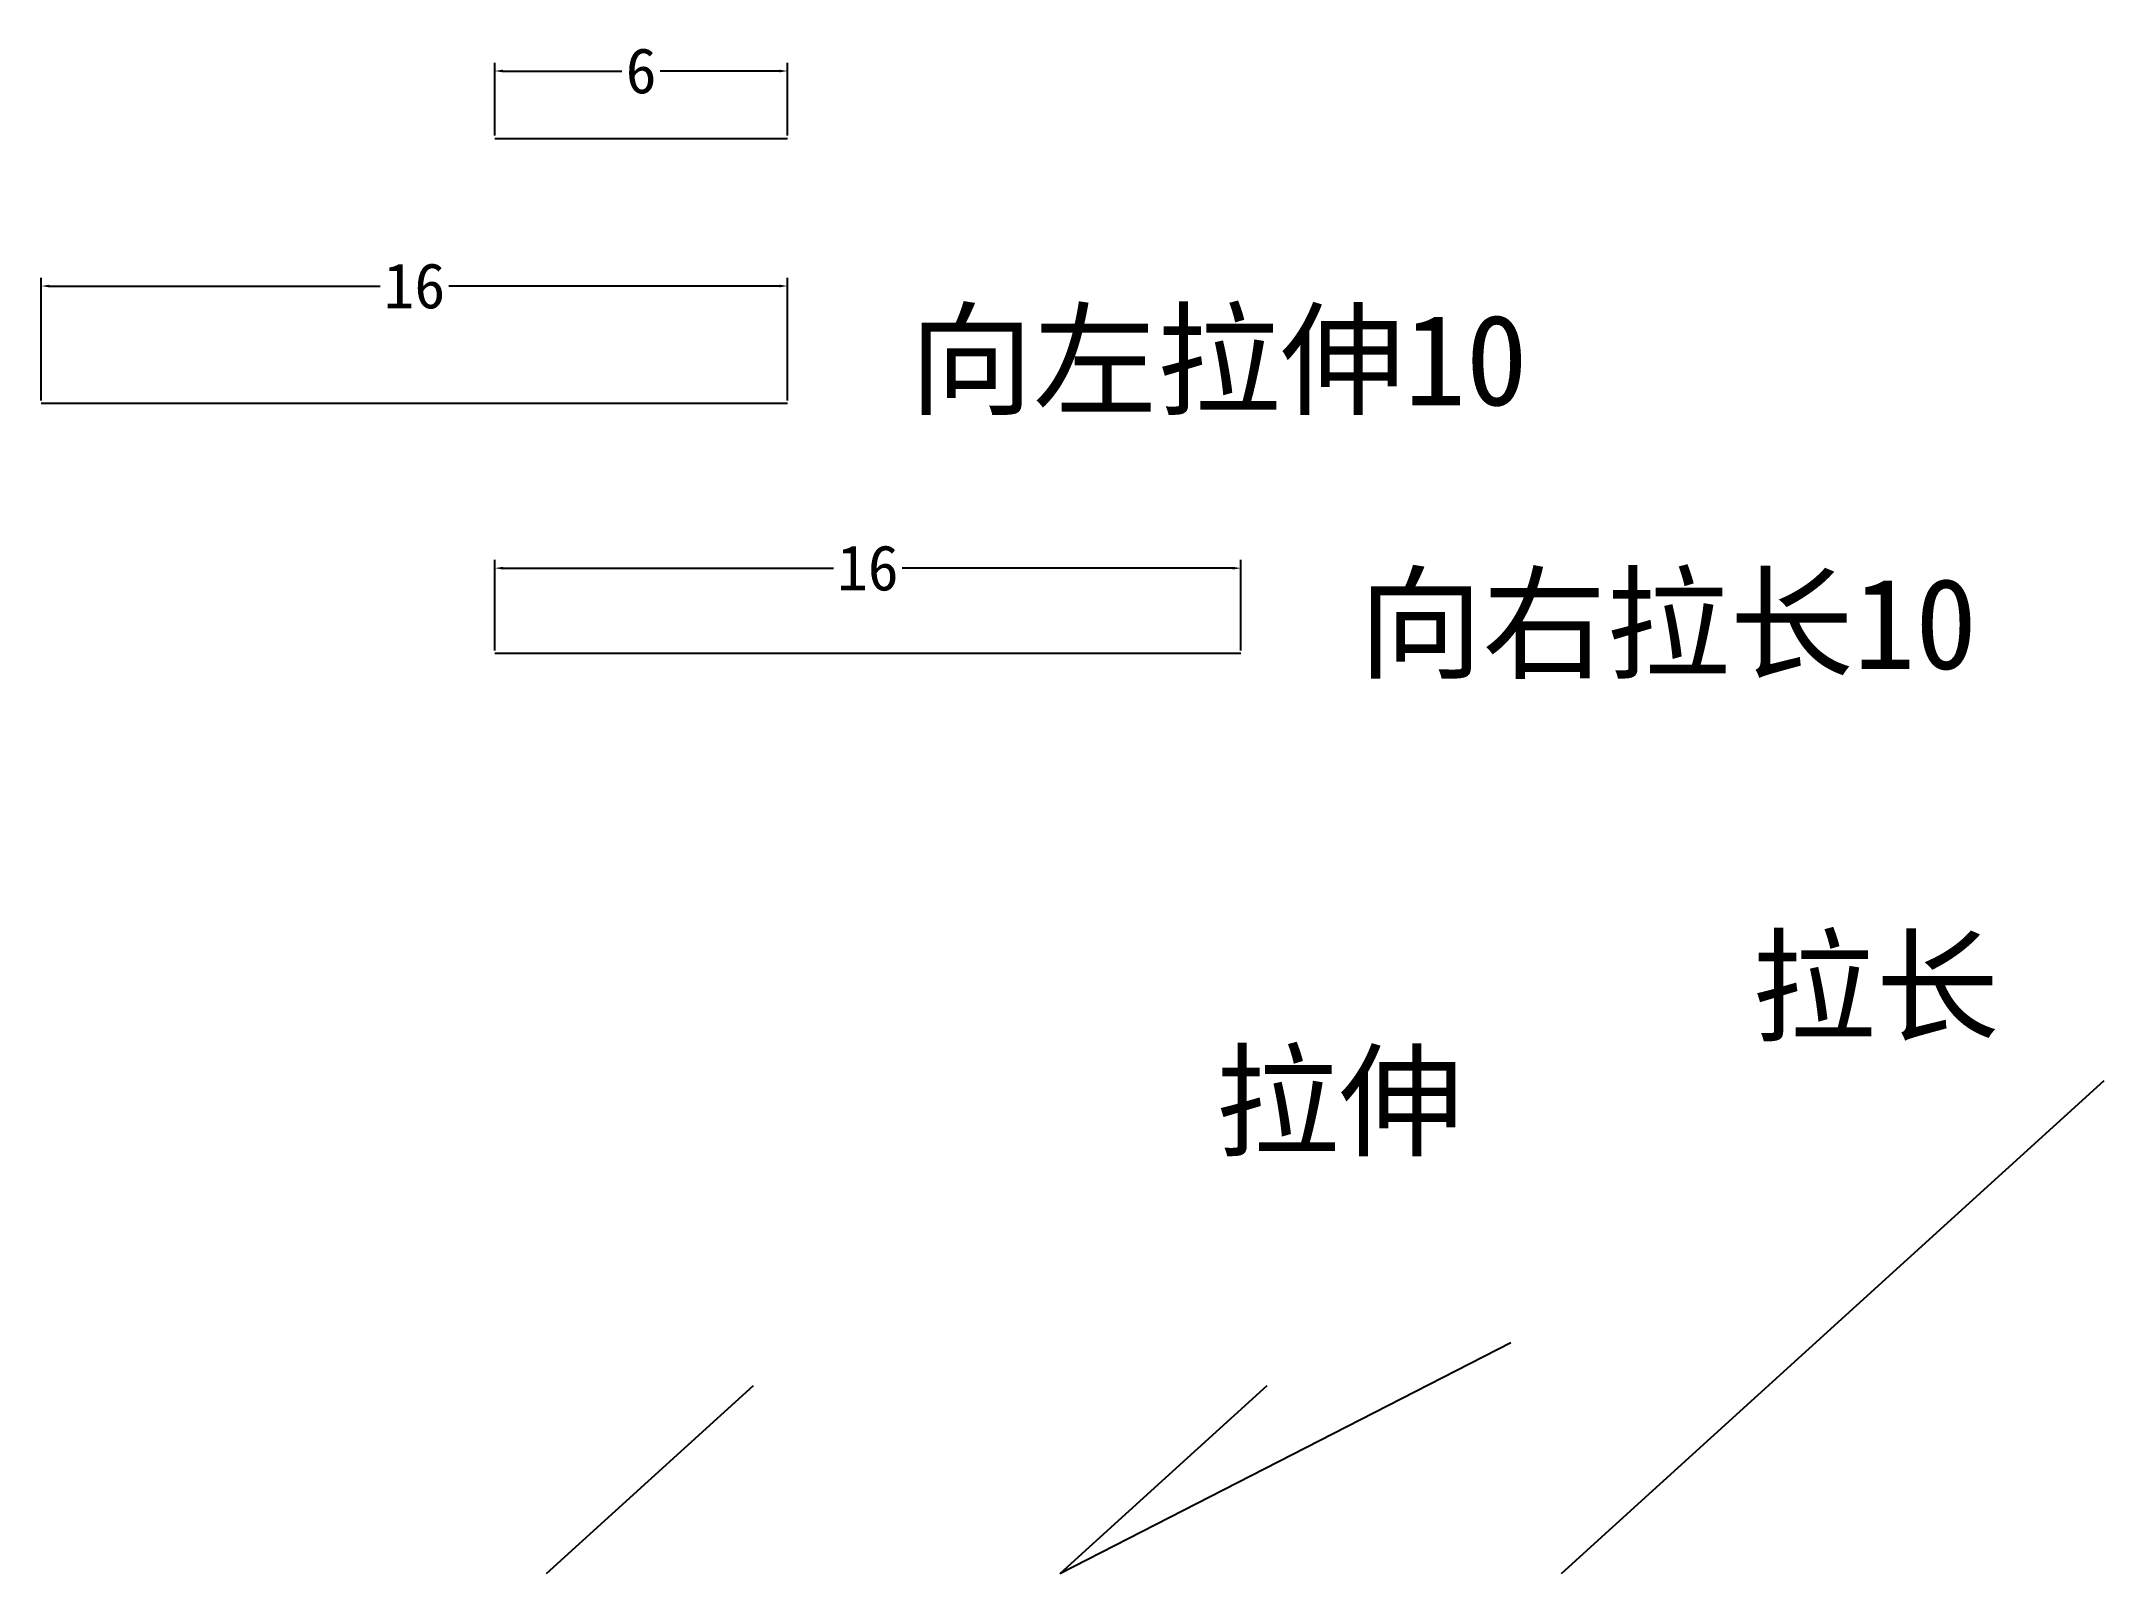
# Model space of a CAD drawing. Header units: inches. Extents: x 3.8 to 49.3, y -0.1 to 33.6.
import ezdxf

# ---------------------------------------------------------------- set-up
doc = ezdxf.new("R2010")
doc.units = ezdxf.units.IN
doc.header["$MEASUREMENT"] = 0
doc.styles.add('样式 1', font='SIMFANG.TTF')
doc.dimstyles.get("Standard").update_dxf_attribs({"dimtxt": 1, "dimasz": 0.18, "dimexe": 0.18, "dimexo": 0.0625, "dimgap": 0.09, "dimtad": 0, "dimtih": 1, "dimtoh": 1, "dimdec": 0, "dimzin": 0, "dimdsep": 46, "dimtxsty": 'Standard', "dimcen": 0.09, "dimadec": 0, "dimazin": 0, "dimtfac": 1, "dimtdec": 0, "dimtofl": 0, "dimtmove": 0, "dimatfit": 3, "dimfxl": 0, "dimtolj": 1, "dimtzin": 0, "dimarcsym": 0})

# ---------------------------------------------------------------- blocks, each defined once
blk = doc.blocks.new('*D1')
at = {"color": 0, "lineweight": -2}
for p, q in [((13.784, 31.566), (13.784, 33.169)), ((13.964, 32.989), (16.59, 32.989)), ((20.062, 32.989), (17.436, 32.989)), ((20.242, 31.566), (20.242, 33.169))]:
    blk.add_line(p, q, dxfattribs=at)
at = {"color": 0}
for points in [[(13.964, 33.019), (13.964, 32.959), (13.784, 32.989)], [(20.062, 33.019), (20.062, 32.959), (20.242, 32.989)]]:
    blk.add_solid(points, dxfattribs=at)
at = {"layer": 'Defpoints', "color": 0}
for p in [(20.242, 32.989), (13.784, 31.503), (20.242, 31.503)]:
    blk.add_point(p, dxfattribs=at)
at = {"color": 0, "insert": (17.013, 32.989), "char_height": 1, "attachment_point": 5}
blk.add_mtext('\\A1;6', dxfattribs=at)
blk = doc.blocks.new('*D2')
at = {"color": 0, "lineweight": -2}
for p, q in [((3.784, 25.723), (3.784, 28.427)), ((3.964, 28.247), (11.256, 28.247)), ((20.062, 28.247), (12.77, 28.247)), ((20.242, 25.723), (20.242, 28.427))]:
    blk.add_line(p, q, dxfattribs=at)
at = {"color": 0}
for points in [[(3.964, 28.277), (3.964, 28.217), (3.784, 28.247)], [(20.062, 28.277), (20.062, 28.217), (20.242, 28.247)]]:
    blk.add_solid(points, dxfattribs=at)
at = {"layer": 'Defpoints', "color": 0}
for p in [(20.242, 28.247), (3.784, 25.661), (20.242, 25.661)]:
    blk.add_point(p, dxfattribs=at)
at = {"color": 0, "insert": (12.013, 28.247), "char_height": 1, "attachment_point": 5}
blk.add_mtext('\\A1;16', dxfattribs=at)
blk = doc.blocks.new('*D3')
at = {"color": 0, "lineweight": -2}
for p, q in [((13.784, 20.213), (13.784, 22.206)), ((13.964, 22.026), (21.256, 22.026)), ((30.062, 22.026), (22.77, 22.026)), ((30.242, 20.213), (30.242, 22.206))]:
    blk.add_line(p, q, dxfattribs=at)
at = {"color": 0}
for points in [[(13.964, 22.056), (13.964, 21.996), (13.784, 22.026)], [(30.062, 22.056), (30.062, 21.996), (30.242, 22.026)]]:
    blk.add_solid(points, dxfattribs=at)
at = {"layer": 'Defpoints', "color": 0}
for p in [(30.242, 22.026), (13.784, 20.151), (30.242, 20.151)]:
    blk.add_point(p, dxfattribs=at)
at = {"color": 0, "insert": (22.013, 22.026), "char_height": 1, "attachment_point": 5}
blk.add_mtext('\\A1;16', dxfattribs=at)

msp = doc.modelspace()

# ---------------------------------------------------------------- linework, layer by layer
for p, q in [((13.784, 31.503), (20.242, 31.503)), ((3.784, 25.661), (20.242, 25.661)), ((13.784, 20.151), (30.242, 20.151)), ((49.271, 10.72), (37.305, -0.149)), ((36.192, 4.944), (26.251, -0.149)), ((19.484, 3.996), (14.92, -0.149)), ((30.815, 3.996), (26.251, -0.149))]:
    msp.add_line(p, q)

# ---------------------------------------------------------------- texts
at = {"style": '样式 1'}
for s, p in [('向左拉伸10', (22.931, 25.619)), ('向右拉长10', (32.842, 19.804)), ('拉长', (41.513, 11.805)), ('拉伸', (29.68, 9.272))]:
    msp.add_text(s, height=2, dxfattribs=at).set_placement(p)

# ---------------------------------------------------------------- dimensions: what is measured, and where the dimension line sits
dim = msp.add_linear_dim(base=(20.242, 32.989), p1=(13.784, 31.503), p2=(20.242, 31.503), dimstyle='Standard', override={"dimtxt": 1, "dimdec": 0})
dim.commit()
dim.dimension.update_dxf_attribs({"geometry": '*D1', "text_midpoint": (17.013, 32.989)})
for base, p1, p2, picture, middle in [((20.242, 28.247), (3.784, 25.661), (20.242, 25.661), '*D2', (12.013, 28.247)), ((30.242, 22.026), (13.784, 20.151), (30.242, 20.151), '*D3', (22.013, 22.026))]:
    dim = msp.add_linear_dim(base=base, p1=p1, p2=p2, dimstyle='Standard')
    dim.commit()
    dim.dimension.update_dxf_attribs({"geometry": picture, "text_midpoint": middle})

doc.saveas('drawing.dxf')
